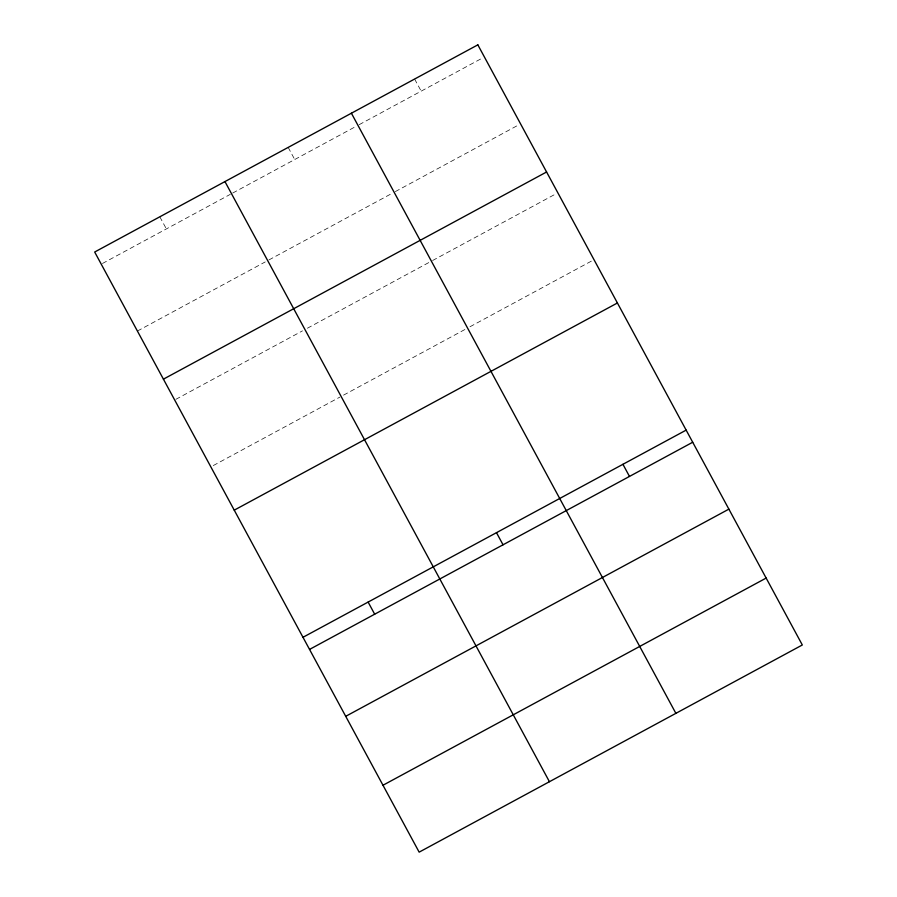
<?xml version="1.0" encoding="UTF-8"?>
<svg xmlns="http://www.w3.org/2000/svg" width="897" height="897" viewBox="0 0 897 897"><rect width="100%" height="100%" fill="white"/><g stroke="black" fill="none" stroke-linecap="round" stroke-linejoin="round"><path stroke-width="0.67" stroke-dasharray="4.49 3.36" d="M102.46 263.483L230.271 194.369M232.715 193.046L355.515 126.656M359.17 124.683L481.958 58.283M137.398 331.049L265.22 261.935M268.898 259.951L392.908 192.9M395.342 191.588L519.352 124.526M175.902 399.311L302.491 330.87M307.379 328.224L428.957 262.485M432.612 260.511L556.622 193.46M213.307 465.554L339.896 397.102M343.551 395.129L466.35 328.728M469.994 326.755L591.583 261.016M414.616 79.037L421.175 91.158M288.172 147.4L294.732 159.52M159.812 216.805L166.371 228.926"/><path stroke-width="1.35" d="M163.422 379.162L546.587 171.989M234.24 510.158L617.405 302.984M302.984 637.296L686.149 430.123M309.543 649.417L692.708 442.243M345.715 716.322L728.88 509.137M382.985 785.245L766.15 578.072M622.933 464.298L629.481 476.419M351.4 113.213L675.878 713.339M496.49 532.672L503.038 544.793M224.956 181.586L549.435 781.713M368.129 602.078L374.677 614.198M477.843 44.85L94.678 252.023L419.157 852.15L802.322 644.977L477.843 44.85"/></g></svg>
